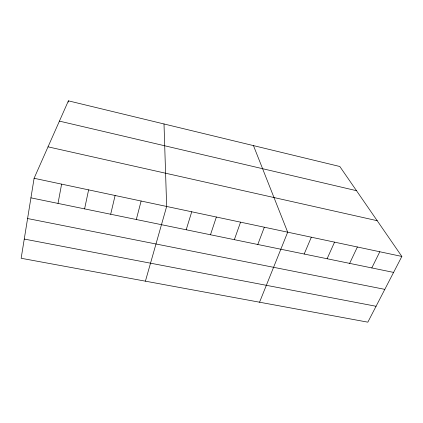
<?xml version="1.0" encoding="UTF-8"?>
<svg xmlns="http://www.w3.org/2000/svg" width="423" height="423" viewBox="0 0 423 423"><rect width="100%" height="100%" fill="white"/><g stroke="black" fill="none" stroke-linecap="round" stroke-linejoin="round"><path stroke-width="0.63" d="M34.099 178.284L21.15 258.273L367.836 322.162L401.85 256.444L339.817 166.503L68.404 100.838L34.099 178.284L401.85 256.444M68.177 102.096L68.404 100.838M58.009 203.415L61.61 184.132M84.589 208.883L88.608 189.869M110.683 214.244L115.109 195.505M136.306 219.516L141.118 201.031M145.412 281.173L166.657 206.461L164.002 123.965M186.194 229.768L191.735 211.791M210.48 234.765L216.365 217.025M234.342 239.672L240.56 222.165M257.792 244.489L264.333 227.22M259.558 302.207L287.688 232.179L253.462 145.607M304.179 254.027L311.333 237.208M327.111 258.744L334.556 242.141M349.652 263.376L357.382 246.995M371.806 267.933L379.806 251.759M24.259 239.064L376.063 306.273M27.585 218.532L384.814 289.364M30.932 197.848L393.586 272.412M48.026 146.839L377.2 220.7M59.416 121.121L356.499 190.688"/></g></svg>
